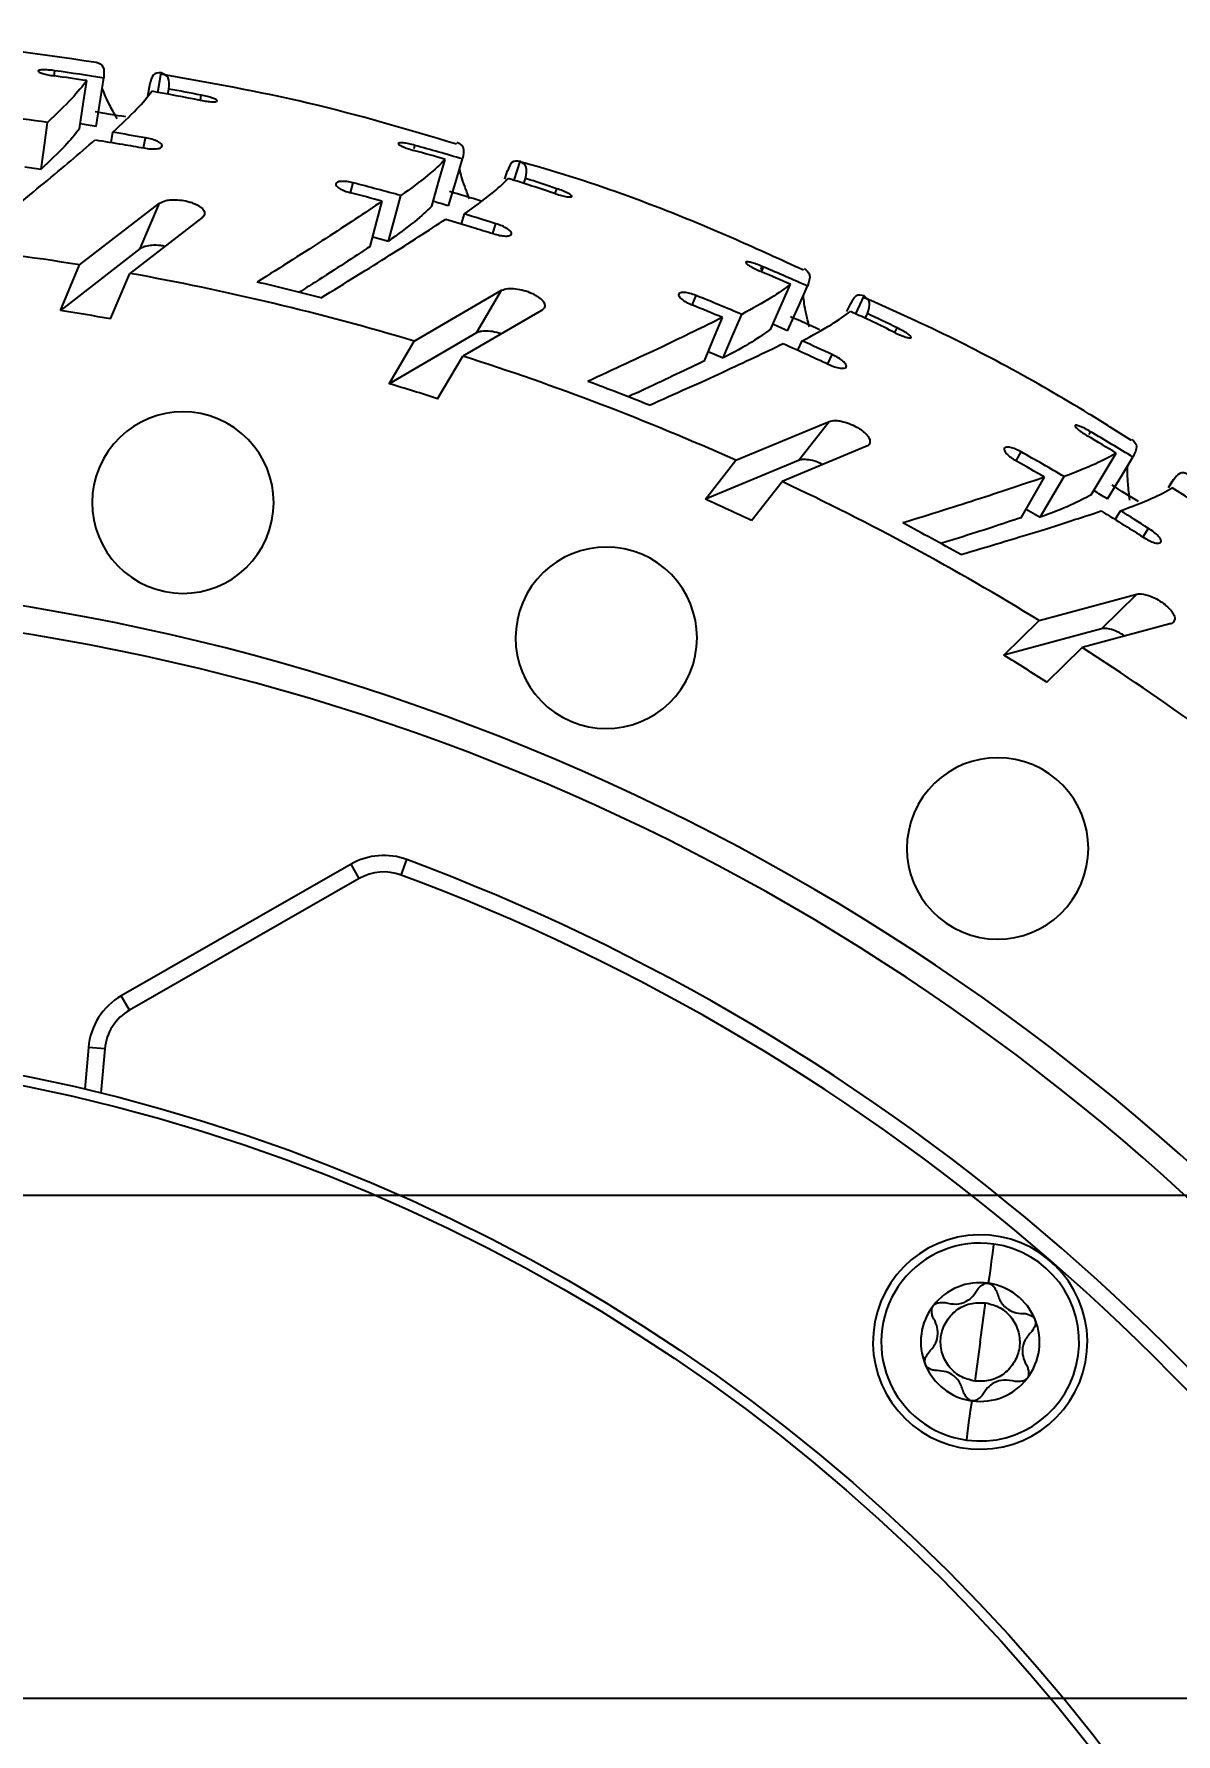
# Model space of a CAD drawing. Header units: millimetres. Extents: x 0 to 594, y 5 to 425.
# Drawn here: x 455.2 to 489.8, y 248.9 to 300.4 of the extents above; entities that cross this region are included whole.
import ezdxf

# ---------------------------------------------------------------- set-up
doc = ezdxf.new("R2010")
doc.units = ezdxf.units.MM
doc.header["$PDSIZE"] = -1
doc.layers.add('치수', color=4, linetype='Continuous')
doc.styles.add('누리로봇 문자스타일_20230829', font='GOTHIC.TTF')
doc.dimstyles.new('A2기본 치수스타일', dxfattribs={"dimtxt": 4, "dimasz": 4, "dimexe": 0.5, "dimexo": 0.3, "dimgap": 1, "dimtad": 1, "dimtoh": 1, "dimdec": 1, "dimzin": 12, "dimdsep": 46, "dimtxsty": '누리로봇 문자스타일_20230829', "dimcen": 0.09, "dimclrd": 3, "dimclre": 3, "dimclrt": 3, "dimadec": 0, "dimazin": 3, "dimtm": 1e-09, "dimtfac": 1, "dimtdec": 1, "dimtofl": 0, "dimtmove": 0, "dimatfit": 3, "dimfxl": 1, "dimfrac": 2, "dimarcsym": 0})

# ---------------------------------------------------------------- blocks, each defined once
blk = doc.blocks.new('*D88')
at = {"layer": 'Defpoints', "color": 0}
for p in [(454, 265.222), (534.644, 214.922), (545.633, 214.922)]:
    blk.add_point(p, dxfattribs=at)
at = {"layer": '치수', "color": 3, "lineweight": -2}
for p, q in [((454.3, 265.222), (546.133, 265.222)), ((545.633, 261.722), (545.633, 218.422)), ((534.944, 214.922), (546.133, 214.922))]:
    blk.add_line(p, q, dxfattribs=at)
at = {"layer": '치수', "color": 3}
for points in [[(545.049, 261.722), (546.216, 261.722), (545.633, 265.222)], [(545.049, 218.422), (546.216, 218.422), (545.633, 214.922)]]:
    blk.add_solid(points, dxfattribs=at)
at = {"layer": '치수', "color": 3, "insert": (542.007, 240.072), "char_height": 5, "attachment_point": 5, "rotation": 90, "style": '누리로봇 문자스타일_20230829'}
blk.add_mtext('50.3', dxfattribs=at)
blk = doc.blocks.new('*D89')
at = {"layer": 'Defpoints', "color": 0}
for p in [(446.919, 249.974), (534.644, 214.922), (537.633, 214.922)]:
    blk.add_point(p, dxfattribs=at)
at = {"layer": '치수', "color": 3, "lineweight": -2}
for p, q in [((447.219, 249.974), (538.133, 249.974)), ((537.633, 246.474), (537.633, 218.422)), ((534.944, 214.922), (538.133, 214.922))]:
    blk.add_line(p, q, dxfattribs=at)
at = {"layer": '치수', "color": 3}
for points in [[(537.049, 246.474), (538.216, 246.474), (537.633, 249.974)], [(537.049, 218.422), (538.216, 218.422), (537.633, 214.922)]]:
    blk.add_solid(points, dxfattribs=at)
at = {"layer": '치수', "color": 3, "insert": (534.007, 232.448), "char_height": 5, "attachment_point": 5, "rotation": 90, "style": '누리로봇 문자스타일_20230829'}
blk.add_mtext('35.1', dxfattribs=at)

msp = doc.modelspace()

# ---------------------------------------------------------------- linework, layer by layer
at = {"color": 8, "linetype": 'Continuous', "lineweight": 25}
for p, q in [((455.786, 299.152), (455.808, 299.309)), ((458.924, 298.652), (459.029, 299.243)), ((460.217, 298.416), (460.246, 298.568)), ((466.695, 296.95), (466.721, 297.045)), ((469.725, 295.987), (469.907, 296.56)), ((464.772, 295.607), (464.85, 295.909)), ((470.976, 295.585), (471.025, 295.731)), ((477.204, 293.278), (477.246, 293.377)), ((477.241, 293.234), (477.293, 293.357)), ((475.126, 292.205), (475.242, 292.494)), ((480.086, 291.936), (480.341, 292.48)), ((481.274, 291.374), (481.341, 291.513)), ((487.155, 288.286), (487.202, 288.366)), ((484.947, 287.481), (485.1, 287.753))]:
    msp.add_line(p, q, dxfattribs=at)
at = {"color": 7, "linetype": 'Continuous', "lineweight": 25}
for p, q in [((458.682, 298.919), (458.614, 298.525)), ((459.234, 298.594), (459.263, 298.752)), ((457.514, 297.134), (457.565, 297.442)), ((458.498, 296.973), (458.551, 297.274)), ((454.9, 296.39), (455.39, 296.326)), ((469.52, 296.284), (469.439, 296.024)), ((470.025, 295.89), (470.075, 296.043)), ((456.559, 293.424), (458.983, 295.296)), ((458.397, 293.915), (458.983, 295.296)), ((460.262, 294.845), (458.079, 293.166)), ((468.129, 294.666), (468.22, 294.965)), ((465.441, 294.271), (465.918, 294.143)), ((469.083, 294.379), (469.175, 294.67)), ((458.397, 293.915), (455.973, 292.043)), ((455.973, 292.043), (456.559, 293.424)), ((477.232, 293.212), (477.184, 293.232)), ((457.493, 291.785), (458.079, 293.166)), ((466.698, 291.113), (469.346, 292.653)), ((468.585, 291.36), (469.346, 292.653)), ((479.922, 292.256), (479.807, 292.01)), ((470.555, 292.039), (468.172, 290.659)), ((480.371, 291.8), (480.44, 291.946)), ((468.585, 291.36), (465.937, 289.821)), ((465.937, 289.821), (466.698, 291.113)), ((467.41, 289.366), (468.172, 290.659)), ((475.614, 290.793), (476.07, 290.605)), ((478.332, 290.835), (478.46, 291.119)), ((479.24, 290.425), (479.369, 290.702)), ((476.449, 287.499), (479.275, 288.679)), ((478.351, 287.497), (479.275, 288.679)), ((480.394, 287.913), (477.85, 286.856)), ((475.526, 286.317), (476.449, 287.499)), ((478.351, 287.497), (475.526, 286.317)), ((476.927, 285.674), (477.85, 286.856)), ((489.709, 286.906), (489.563, 286.677)), ((489.564, 286.677), (489.676, 286.854)), ((485.247, 286.018), (485.675, 285.771)), ((487.947, 285.704), (488.111, 285.969)), ((488.793, 285.179), (488.958, 285.437)), ((485.645, 282.642), (488.6, 283.444)), ((487.53, 282.393), (488.6, 283.444)), ((484.575, 281.591), (485.645, 282.642)), ((487.53, 282.393), (484.575, 281.591)), ((489.61, 282.538), (486.95, 281.822)), ((485.88, 280.771), (486.95, 281.822)), ((464.785, 275.256), (457.821, 271.265)), ((465.034, 274.822), (464.785, 275.256)), ((466.303, 274.927), (466.477, 275.396)), ((465.034, 274.822), (458.07, 270.831)), ((458.07, 270.831), (457.821, 271.265)), ((456.823, 269.704), (456.712, 268.433)), ((457.321, 269.661), (456.823, 269.704)), ((457.321, 269.661), (457.204, 268.314)), ((483.856, 260.771), (484.02, 261.961)), ((483.856, 260.771), (483.692, 259.586))]:
    msp.add_line(p, q, dxfattribs=at)
at = {"color": 7, "linetype": 'Continuous', "lineweight": 25, "flags": 128}
for points in [[(456.553, 297.546), (456.678, 298.365), (456.775, 299.008)], [(457.06, 297.622), (457.19, 298.443), (457.291, 299.088)], [(455.39, 296.326), (455.501, 297.12), (455.588, 297.743)], [(467.23, 295.201), (467.461, 295.996), (467.641, 296.621)], [(467.743, 295.21), (467.978, 296.007), (468.164, 296.633)], [(465.363, 293.982), (465.57, 294.75), (465.733, 295.353)], [(465.918, 294.143), (466.131, 294.915), (466.299, 295.522)], [(477.246, 293.377), (477.252, 293.375), (477.258, 293.372), (477.264, 293.37), (477.27, 293.367), (477.276, 293.365), (477.282, 293.362), (477.288, 293.36), (477.293, 293.357)], [(477.51, 291.482), (477.842, 292.24), (478.103, 292.836)], [(478.019, 291.424), (478.357, 292.183), (478.622, 292.78)], [(475.499, 290.517), (475.805, 291.252), (476.046, 291.828)], [(476.07, 290.605), (476.383, 291.342), (476.628, 291.922)], [(487.216, 286.453), (487.645, 287.161), (487.981, 287.718)], [(487.714, 286.329), (488.147, 287.038), (488.488, 287.594)], [(485.097, 285.759), (485.496, 286.447), (485.81, 286.988)], [(485.675, 285.771), (486.081, 286.462), (486.4, 287.004)], [(484.267, 263.743), (484.264, 263.72), (484.254, 263.652), (484.239, 263.542), (484.219, 263.395), (484.194, 263.214), (484.165, 263.009), (484.134, 262.786), (484.102, 262.554)], [(483.444, 257.799), (483.448, 257.822), (483.457, 257.89), (483.472, 258), (483.493, 258.148), (483.517, 258.328), (483.546, 258.533), (483.577, 258.756), (483.609, 258.988)]]:
    msp.add_lwpolyline(points, dxfattribs=at)
at = {"color": 7, "linetype": 'Continuous', "lineweight": 25}
for radius in [55, 54.7]:
    msp.add_circle((444, 214.922), radius, dxfattribs=at)
for centre, radius, start, end in [((444, 214.922), 85.05, 81.36091, 82.0346), ((444, 214.922), 85.208, 81.02588, 82.03454), ((444, 214.922), 85.05, 79.003, 80.01354), ((444, 214.922), 85.208, 79.00855, 79.681), ((444, 214.922), 83.627, 82.03519, 83.06289), ((444, 214.922), 84.15, 80.45041, 81.09137), ((444, 214.922), 83.724, 81.02588, 81.36092), ((444, 214.922), 83.627, 79.97978, 80.66492), ((444, 214.922), 85.05, 73.86091, 74.5346), ((444, 214.922), 85.208, 73.52588, 74.53454), ((444, 214.922), 83.627, 74.53519, 75.56289), ((444, 214.922), 85.05, 71.503, 72.51354), ((444, 214.922), 85.208, 71.50855, 72.181), ((444, 214.922), 83.315, 74.87917, 75.56687), ((444, 214.922), 83.724, 73.52588, 73.86092), ((444, 214.922), 84.15, 72.91202, 73.59266), ((444, 214.922), 83.627, 72.47978, 73.16492), ((444, 214.922), 79.5, 80.91045, 87.29934), ((444, 214.922), 85.05, 66.36091, 67), ((444, 214.922), 85.208, 66.02588, 67), ((444, 214.922), 79.5, 73.41045, 79.79934), ((444, 214.922), 80.015, 75.61088, 77.04301), ((444, 214.922), 83.315, 67.37917, 68.06687), ((444, 214.922), 83.627, 67.03519, 68.06289), ((443.414, 213.542), 79.5, 79.79934, 80.91045), ((444, 214.922), 84.15, 65.42976, 66.09083), ((444, 214.922), 85.05, 64.003, 65.01354), ((444, 214.922), 85.208, 64.00855, 64.681), ((444, 214.922), 83.724, 66.02588, 66.36092), ((444, 214.922), 79.5, 65.91045, 72.29934), ((444, 214.922), 83.627, 64.97978, 65.66492), ((443.239, 213.63), 79.5, 72.29934, 73.41045), ((444, 214.922), 80.015, 68.11088, 69.54301), ((459.69, 286.216), 2.75, 67, 247), ((459.69, 286.216), 2.75, 247, 67), ((444, 214.922), 85.05, 58.86091, 59.5346), ((444, 214.922), 85.208, 58.52588, 59.53454), ((444, 214.922), 83.627, 59.53519, 60.56289), ((444, 214.922), 83.315, 59.87917, 60.56687), ((444, 214.922), 79.5, 58.41045, 64.79934), ((444, 214.922), 83.724, 58.52588, 58.86092), ((444, 214.922), 84.15, 57.95205, 58.59077), ((444, 214.922), 85.05, 56.503, 57.51354), ((443.077, 213.74), 79.5, 64.79934, 65.91045), ((444, 214.922), 80.015, 60.61088, 62.04301), ((444, 214.922), 83.627, 57.47978, 58.16492), ((472.523, 282.119), 2.75, 67, 247), ((472.523, 282.119), 2.75, 247, 67), ((444, 214.922), 69, 67, 247), ((444, 214.922), 68.2, 355, 175), ((442.93, 213.871), 79.5, 57.29934, 58.41045), ((444, 214.922), 79.5, 50.91045, 57.29934), ((444, 214.922), 69, 247, 67), ((484.385, 275.734), 2.75, 337, 157), ((484.385, 275.734), 2.75, 157, 337), ((465.78, 273.521), 2, 69.6109, 119.8165), ((444, 214.922), 64.515, 28.38911, 69.61089), ((465.78, 273.521), 1.5, 69.6109, 119.8165), ((444, 214.922), 64.015, 28.38911, 69.61089), ((458.816, 269.53), 2, 119.8165, 175), ((458.816, 269.53), 1.5, 119.8165, 175), ((483.856, 260.771), 3.25, 355, 175), ((483.856, 260.771), 3, 82.1213, 262.1213), ((483.856, 260.771), 3, 262.1213, 82.1213), ((483.856, 260.771), 1.8, 82.3783, 142.0263), ((483.856, 260.771), 1.8, 82.1213, 82.3783), ((483.856, 260.771), 1.8, 82.0263, 82.1213), ((483.856, 260.771), 1.8, 22.3783, 82.0263), ((483.856, 260.771), 1.8, 142.3783, 202.0263), ((483.856, 260.771), 1.8, 142.0263, 142.3783), ((483.856, 260.771), 1.8, 322.3783, 22.0263), ((483.856, 260.771), 1.8, 22.0263, 22.3783), ((483.856, 260.771), 3.25, 175, 355), ((483.856, 260.771), 1.8, 202.0263, 202.3783), ((483.856, 260.771), 1.8, 202.3783, 262.0263), ((483.856, 260.771), 1.8, 262.3783, 322.0264), ((483.856, 260.771), 1.8, 322.0264, 322.3783), ((483.856, 260.771), 1.8, 262.0263, 262.1213), ((483.856, 260.771), 1.8, 262.1213, 262.3783)]:
    msp.add_arc(centre, radius, start, end, dxfattribs=at)
for points, knots in [([(457.055, 299.557), (455.09, 299.844), (452.049, 300.288), (448.978, 300.386), (447.892, 300.421)], [0, 0, 0, 0, 0.646019, 1, 1, 1, 1]), ([(457.057, 299.571), (457.142, 299.539), (457.312, 299.475), (457.298, 299.217), (457.291, 299.088)], [0, 0, 0, 0, 0.499999, 1, 1, 1, 1]), ([(455.808, 299.309), (455.743, 299.316), (455.613, 299.332), (455.446, 299.338), (455.332, 299.328), (455.289, 299.303), (455.323, 299.267), (455.43, 299.225), (455.592, 299.183), (455.721, 299.162), (455.786, 299.152)], [0, 0, 0, 0, 0.125185, 0.249966, 0.374967, 0.499987, 0.625004, 0.749998, 0.875036, 1, 1, 1, 1]), ([(456.775, 299.008), (456.641, 298.836), (456.372, 298.493), (455.849, 297.993), (455.588, 297.743)], [0, 0, 0, 0, 0.499993, 1, 1, 1, 1]), ([(459.029, 299.243), (458.939, 299.242), (458.77, 299.239), (458.715, 299.009), (458.689, 298.903)], [0, 0, 0, 0, 0.5388115, 1, 1, 1, 1]), ([(467.977, 297.082), (466.483, 297.527), (463.538, 298.405), (460.512, 298.939), (459.021, 299.202)], [0, 0, 0, 0, 0.507304, 1, 1, 1, 1]), ([(459.263, 298.752), (459.27, 298.882), (459.284, 299.141), (459.114, 299.209), (459.029, 299.243)], [0, 0, 0, 0, 0.500001, 1, 1, 1, 1]), ([(457.699, 297.85), (457.615, 297.998), (457.397, 298.383), (457.302, 298.63), (457.243, 298.781)], [0, 0, 0, 0, 0.385324, 1, 1, 1, 1]), ([(457.565, 297.442), (457.826, 297.687), (458.347, 298.177), (458.615, 298.515), (458.749, 298.684)], [0, 0, 0, 0, 0.500007, 1, 1, 1, 1]), ([(460.224, 298.411), (460.289, 298.4), (460.417, 298.377), (460.584, 298.364), (460.697, 298.369), (460.739, 298.393), (460.704, 298.431), (460.598, 298.478), (460.438, 298.527), (460.31, 298.554), (460.246, 298.568)], [0, 0, 0, 0, 0.125226, 0.249939, 0.374938, 0.499916, 0.624853, 0.749964, 0.875071, 1, 1, 1, 1]), ([(456.553, 297.546), (456.422, 297.381), (456.158, 297.049), (455.646, 296.568), (455.39, 296.326)], [0, 0, 0, 0, 0.49946, 1, 1, 1, 1]), ([(453.598, 294.359), (454.255, 294.894), (455.569, 295.962), (456.542, 296.796), (457.028, 297.213)], [0, 0, 0, 0, 0.500018, 1, 1, 1, 1]), ([(457.028, 297.213), (457.304, 297.169), (457.798, 297.09), (458.291, 297.004), (458.507, 296.966)], [0, 0, 0, 0, 0.5599985, 1, 1, 1, 1]), ([(458.507, 296.966), (458.576, 296.955), (458.712, 296.933), (458.897, 296.936), (459.024, 296.969), (459.075, 297.025), (459.04, 297.096), (458.927, 297.169), (458.755, 297.235), (458.619, 297.261), (458.551, 297.274)], [0, 0, 0, 0, 0.125229, 0.249934, 0.374938, 0.499878, 0.624771, 0.749944, 0.874981, 1, 1, 1, 1]), ([(466.721, 297.045), (466.658, 297.062), (466.531, 297.094), (466.366, 297.122), (466.252, 297.127), (466.206, 297.108), (466.235, 297.067), (466.336, 297.012), (466.491, 296.949), (466.616, 296.912), (466.679, 296.893)], [0, 0, 0, 0, 0.125186, 0.249968, 0.374967, 0.499988, 0.625005, 0.749999, 0.875036, 1, 1, 1, 1]), ([(467.994, 297.143), (468.074, 297.1), (468.234, 297.014), (468.187, 296.76), (468.164, 296.633)], [0, 0, 0, 0, 0.499999, 1, 1, 1, 1]), ([(467.641, 296.621), (467.486, 296.468), (467.174, 296.163), (466.591, 295.735), (466.299, 295.522)], [0, 0, 0, 0, 0.499993, 1, 1, 1, 1]), ([(468.377, 295.428), (468.324, 295.559), (468.17, 295.941), (468.113, 296.179), (468.076, 296.335)], [0, 0, 0, 0, 0.34297, 1, 1, 1, 1]), ([(469.907, 296.56), (469.817, 296.571), (469.649, 296.59), (469.565, 296.369), (469.525, 296.267)], [0, 0, 0, 0, 0.538811, 1, 1, 1, 1]), ([(478.499, 293.261), (477.817, 293.574), (475.131, 294.807), (472.248, 295.902), (470.013, 296.517), (469.903, 296.548)], [0, 0, 0, 0, 0.244658, 0.962991, 1, 1, 1, 1]), ([(470.075, 296.043), (470.098, 296.171), (470.146, 296.426), (469.987, 296.515), (469.907, 296.56)], [0, 0, 0, 0, 0.500001, 1, 1, 1, 1]), ([(464.85, 295.909), (464.786, 295.923), (464.658, 295.951), (464.488, 295.958), (464.366, 295.937), (464.312, 295.888), (464.332, 295.819), (464.426, 295.741), (464.578, 295.664), (464.704, 295.627), (464.766, 295.608)], [0, 0, 0, 0, 0.125163, 0.249985, 0.37498, 0.500034, 0.625109, 0.750022, 0.875011, 1, 1, 1, 1]), ([(468.22, 294.965), (468.51, 295.174), (469.091, 295.592), (469.401, 295.892), (469.556, 296.042)], [0, 0, 0, 0, 0.500007, 1, 1, 1, 1]), ([(458.983, 295.296), (459.041, 295.324), (459.133, 295.37), (459.352, 295.401), (459.581, 295.396), (459.802, 295.358), (459.962, 295.31), (460.076, 295.265), (460.174, 295.213), (460.274, 295.141), (460.356, 295.04), (460.344, 294.969), (460.338, 294.931)], [0, 0, 0, 0, 0.155042, 0.249329, 0.381928, 0.498572, 0.561183, 0.623565, 0.686224, 0.749654, 0.865577, 1, 1, 1, 1]), ([(465.733, 295.353), (465.193, 294.993), (464.114, 294.273), (462.665, 293.358), (461.941, 292.9)], [0, 0, 0, 0, 0.499982, 1, 1, 1, 1]), ([(470.983, 295.579), (471.045, 295.559), (471.17, 295.52), (471.334, 295.485), (471.446, 295.476), (471.491, 295.494), (471.461, 295.537), (471.362, 295.596), (471.21, 295.666), (471.087, 295.71), (471.025, 295.731)], [0, 0, 0, 0, 0.125227, 0.24994, 0.374938, 0.499915, 0.624853, 0.749964, 0.87507, 1, 1, 1, 1]), ([(460.338, 294.931), (460.328, 294.914), (460.311, 294.883), (460.277, 294.857), (460.262, 294.845)], [0, 0, 0, 0, 0.558576, 1, 1, 1, 1]), ([(463.884, 292.427), (464.606, 292.871), (466.048, 293.759), (467.121, 294.459), (467.658, 294.808)], [0, 0, 0, 0, 0.500017, 1, 1, 1, 1]), ([(467.23, 295.201), (467.078, 295.054), (466.773, 294.76), (466.203, 294.349), (465.918, 294.143)], [0, 0, 0, 0, 0.49946, 1, 1, 1, 1]), ([(467.658, 294.808), (467.926, 294.728), (468.405, 294.586), (468.882, 294.436), (469.092, 294.371)], [0, 0, 0, 0, 0.559997, 1, 1, 1, 1]), ([(469.092, 294.371), (469.159, 294.351), (469.291, 294.311), (469.474, 294.29), (469.605, 294.306), (469.663, 294.355), (469.637, 294.43), (469.535, 294.517), (469.372, 294.605), (469.241, 294.648), (469.175, 294.67)], [0, 0, 0, 0, 0.1252319, 0.2499336, 0.3749384, 0.499879, 0.6247719, 0.7499452, 0.8749829, 1, 1, 1, 1]), ([(459.143, 293.984), (459.099, 293.993), (458.962, 294.02), (458.747, 294.019), (458.602, 293.997), (458.539, 293.979), (458.522, 293.974), (458.467, 293.956), (458.428, 293.933), (458.397, 293.915)], [0, 0, 0, 0, 0.141681, 0.439179, 0.718393, 0.726359, 0.742125, 0.797031, 1, 1, 1, 1]), ([(465.363, 293.982), (464.852, 293.644), (464.221, 293.227), (463.37, 292.693), (463.208, 292.592)], [0, 0, 0, 0, 0.810117, 1, 1, 1, 1]), ([(477.246, 293.377), (477.185, 293.402), (477.064, 293.45), (476.904, 293.499), (476.792, 293.519), (476.744, 293.506), (476.767, 293.462), (476.859, 293.394), (477.005, 293.312), (477.125, 293.258), (477.184, 293.232)], [0, 0, 0, 0, 0.125186, 0.249967, 0.374967, 0.499987, 0.625004, 0.749999, 0.875036, 1, 1, 1, 1]), ([(478.52, 293.308), (478.594, 293.255), (478.742, 293.149), (478.662, 292.903), (478.622, 292.78)], [0, 0, 0, 0, 0.4999992, 1, 1, 1, 1]), ([(469.346, 292.653), (469.407, 292.673), (469.504, 292.706), (469.726, 292.709), (469.951, 292.674), (470.166, 292.607), (470.318, 292.539), (470.425, 292.479), (470.516, 292.415), (470.606, 292.33), (470.673, 292.22), (470.652, 292.151), (470.641, 292.114)], [0, 0, 0, 0, 0.155041, 0.249328, 0.381927, 0.498572, 0.561182, 0.623565, 0.686224, 0.749654, 0.865577, 1, 1, 1, 1]), ([(478.103, 292.836), (477.929, 292.705), (477.58, 292.443), (476.946, 292.095), (476.628, 291.922)], [0, 0, 0, 0, 0.499993, 1, 1, 1, 1]), ([(475.242, 292.494), (475.181, 292.517), (475.057, 292.561), (474.89, 292.591), (474.767, 292.585), (474.706, 292.544), (474.718, 292.473), (474.8, 292.384), (474.941, 292.287), (475.061, 292.234), (475.12, 292.208)], [0, 0, 0, 0, 0.125162, 0.249986, 0.37498, 0.500035, 0.62511, 0.750023, 0.875011, 1, 1, 1, 1]), ([(478.68, 291.541), (478.643, 291.684), (478.539, 292.088), (478.513, 292.336), (478.496, 292.496)], [0, 0, 0, 0, 0.352258, 1, 1, 1, 1]), ([(480.341, 292.48), (480.253, 292.503), (480.09, 292.544), (479.977, 292.336), (479.925, 292.24)], [0, 0, 0, 0, 0.538812, 1, 1, 1, 1]), ([(488.439, 288.103), (488.014, 288.371), (485.967, 289.666), (483.259, 291.131), (480.913, 292.174), (480.321, 292.437)], [0, 0, 0, 0, 0.163606, 0.789091, 1, 1, 1, 1]), ([(480.44, 291.946), (480.48, 292.069), (480.56, 292.316), (480.414, 292.425), (480.341, 292.48)], [0, 0, 0, 0, 0.500001, 1, 1, 1, 1]), ([(470.641, 292.114), (470.63, 292.098), (470.609, 292.07), (470.572, 292.048), (470.555, 292.039)], [0, 0, 0, 0, 0.558585, 1, 1, 1, 1]), ([(476.046, 291.828), (475.464, 291.542), (474.299, 290.969), (472.743, 290.25), (471.965, 289.891)], [0, 0, 0, 0, 0.4999821, 1, 1, 1, 1]), ([(478.46, 291.119), (478.776, 291.288), (479.406, 291.627), (479.752, 291.884), (479.926, 292.013)], [0, 0, 0, 0, 0.500007, 1, 1, 1, 1]), ([(469.333, 291.331), (469.29, 291.345), (469.158, 291.39), (468.945, 291.418), (468.799, 291.415), (468.733, 291.405), (468.716, 291.402), (468.659, 291.391), (468.618, 291.374), (468.585, 291.36)], [0, 0, 0, 0, 0.141678, 0.439179, 0.718391, 0.72636, 0.742124, 0.797029, 1, 1, 1, 1]), ([(477.51, 291.482), (477.34, 291.356), (476.999, 291.104), (476.38, 290.771), (476.07, 290.605)], [0, 0, 0, 0, 0.49946, 1, 1, 1, 1]), ([(481.28, 291.367), (481.339, 291.339), (481.458, 291.284), (481.615, 291.228), (481.726, 291.205), (481.772, 291.217), (481.748, 291.263), (481.658, 291.335), (481.516, 291.424), (481.4, 291.483), (481.341, 291.513)], [0, 0, 0, 0, 0.125229, 0.249941, 0.374939, 0.499916, 0.624854, 0.749965, 0.875071, 1, 1, 1, 1]), ([(473.83, 289.169), (474.604, 289.515), (476.15, 290.206), (477.305, 290.76), (477.882, 291.037)], [0, 0, 0, 0, 0.500017, 1, 1, 1, 1]), ([(477.882, 291.037), (478.138, 290.923), (478.594, 290.719), (479.048, 290.508), (479.248, 290.416)], [0, 0, 0, 0, 0.559998, 1, 1, 1, 1]), ([(479.248, 290.416), (479.311, 290.387), (479.437, 290.33), (479.616, 290.286), (479.748, 290.284), (479.811, 290.326), (479.796, 290.404), (479.706, 290.503), (479.556, 290.612), (479.431, 290.672), (479.369, 290.702)], [0, 0, 0, 0, 0.125231, 0.249933, 0.374938, 0.49988, 0.624772, 0.749945, 0.874983, 1, 1, 1, 1]), ([(475.499, 290.517), (474.949, 290.249), (474.269, 289.918), (473.355, 289.499), (473.182, 289.42)], [0, 0, 0, 0, 0.810117, 1, 1, 1, 1]), ([(479.275, 288.679), (479.338, 288.692), (479.439, 288.712), (479.659, 288.685), (479.878, 288.621), (480.082, 288.527), (480.224, 288.44), (480.322, 288.366), (480.404, 288.291), (480.482, 288.195), (480.534, 288.077), (480.505, 288.012), (480.489, 287.977)], [0, 0, 0, 0, 0.155042, 0.249329, 0.381927, 0.498572, 0.561182, 0.623565, 0.686224, 0.749653, 0.865577, 1, 1, 1, 1]), ([(487.202, 288.366), (487.145, 288.399), (487.031, 288.463), (486.879, 288.532), (486.77, 288.566), (486.721, 288.56), (486.738, 288.513), (486.821, 288.434), (486.955, 288.333), (487.066, 288.264), (487.122, 288.23)], [0, 0, 0, 0, 0.125186, 0.249969, 0.374967, 0.499988, 0.625005, 0.749999, 0.875036, 1, 1, 1, 1]), ([(488.456, 288.131), (488.523, 288.069), (488.655, 287.945), (488.544, 287.711), (488.488, 287.594)], [0, 0, 0, 0, 0.499999, 1, 1, 1, 1]), ([(480.489, 287.977), (480.475, 287.962), (480.451, 287.937), (480.411, 287.92), (480.394, 287.913)], [0, 0, 0, 0, 0.558587, 1, 1, 1, 1]), ([(485.1, 287.753), (485.042, 287.783), (484.926, 287.843), (484.763, 287.894), (484.641, 287.905), (484.575, 287.872), (484.577, 287.8), (484.648, 287.701), (484.774, 287.587), (484.886, 287.519), (484.942, 287.484)], [0, 0, 0, 0, 0.1251628, 0.2499857, 0.3749807, 0.5000344, 0.6251082, 0.750022, 0.8750103, 1, 1, 1, 1]), ([(487.981, 287.718), (487.791, 287.611), (487.411, 287.397), (486.737, 287.135), (486.4, 287.004)], [0, 0, 0, 0, 0.499993, 1, 1, 1, 1]), ([(479.089, 287.371), (479.049, 287.39), (478.924, 287.452), (478.716, 287.507), (478.571, 287.523), (478.504, 287.522), (478.487, 287.521), (478.43, 287.518), (478.386, 287.506), (478.351, 287.497)], [0, 0, 0, 0, 0.1416799, 0.4391814, 0.7183914, 0.7263627, 0.7421241, 0.7970304, 1, 1, 1, 1]), ([(488.391, 286.292), (488.371, 286.462), (488.317, 286.903), (488.323, 287.168), (488.327, 287.33)], [0, 0, 0, 0, 0.386617, 1, 1, 1, 1]), ([(490.154, 287.073), (490.069, 287.107), (489.913, 287.169), (489.774, 286.977), (489.709, 286.889)], [0, 0, 0, 0, 0.538812, 1, 1, 1, 1]), ([(485.81, 286.988), (485.195, 286.78), (483.966, 286.363), (482.33, 285.854), (481.512, 285.599)], [0, 0, 0, 0, 0.499982, 1, 1, 1, 1]), ([(488.111, 285.969), (488.446, 286.096), (489.115, 286.349), (489.492, 286.559), (489.68, 286.664)], [0, 0, 0, 0, 0.500007, 1, 1, 1, 1]), ([(487.216, 286.453), (487.031, 286.35), (486.661, 286.145), (486.004, 285.896), (485.675, 285.771)], [0, 0, 0, 0, 0.49946, 1, 1, 1, 1]), ([(485.097, 285.759), (484.516, 285.565), (483.799, 285.325), (482.838, 285.03), (482.656, 284.974)], [0, 0, 0, 0, 0.810117, 1, 1, 1, 1]), ([(483.266, 284.64), (484.078, 284.882), (485.701, 285.366), (486.919, 285.764), (487.528, 285.963)], [0, 0, 0, 0, 0.500017, 1, 1, 1, 1]), ([(487.528, 285.963), (487.766, 285.817), (488.192, 285.555), (488.614, 285.287), (488.8, 285.169)], [0, 0, 0, 0, 0.559998, 1, 1, 1, 1]), ([(488.8, 285.169), (488.859, 285.133), (488.976, 285.06), (489.148, 284.992), (489.278, 284.974), (489.347, 285.007), (489.342, 285.086), (489.266, 285.196), (489.131, 285.323), (489.016, 285.399), (488.958, 285.437)], [0, 0, 0, 0, 0.125232, 0.249934, 0.374938, 0.499879, 0.624772, 0.749946, 0.874983, 1, 1, 1, 1]), ([(488.6, 283.444), (488.664, 283.448), (488.767, 283.455), (488.982, 283.4), (489.191, 283.308), (489.381, 283.188), (489.51, 283.082), (489.598, 282.997), (489.669, 282.911), (489.734, 282.806), (489.77, 282.682), (489.732, 282.621), (489.712, 282.589)], [0, 0, 0, 0, 0.155042, 0.249329, 0.381928, 0.498573, 0.561183, 0.623566, 0.686224, 0.749655, 0.865578, 1, 1, 1, 1]), ([(488.245, 282.171), (488.208, 282.196), (488.092, 282.273), (487.893, 282.355), (487.751, 282.39), (487.685, 282.397), (487.668, 282.399), (487.611, 282.403), (487.566, 282.397), (487.53, 282.393)], [0, 0, 0, 0, 0.14168, 0.439182, 0.718392, 0.726362, 0.742124, 0.797031, 1, 1, 1, 1]), ([(489.712, 282.589), (489.697, 282.576), (489.669, 282.554), (489.628, 282.543), (489.61, 282.538)], [0, 0, 0, 0, 0.558584, 1, 1, 1, 1]), ([(482.79, 261.968), (482.906, 261.943), (483.122, 261.897), (483.425, 261.981), (483.649, 262.159), (483.744, 262.31), (483.794, 262.391)], [0, 0, 0, 0, 0.294027, 0.552142, 0.761524, 1, 1, 1, 1]), ([(483.794, 262.391), (483.823, 262.42), (483.875, 262.474), (483.957, 262.528), (484.03, 262.556), (484.074, 262.555), (484.094, 262.555)], [0, 0, 0, 0, 0.349178, 0.635508, 0.826438, 1, 1, 1, 1]), ([(484.105, 262.554), (484.132, 262.545), (484.19, 262.528), (484.283, 262.438), (484.329, 262.351), (484.36, 262.292)], [0, 0, 0, 0, 0.21991, 0.475823, 1, 1, 1, 1]), ([(484.36, 262.292), (484.396, 262.18), (484.464, 261.969), (484.688, 261.749), (484.954, 261.644), (485.132, 261.638), (485.227, 261.634)], [0, 0, 0, 0, 0.294029, 0.552144, 0.761525, 1, 1, 1, 1]), ([(482.422, 261.527), (482.411, 261.567), (482.39, 261.64), (482.385, 261.738), (482.397, 261.815), (482.419, 261.852), (482.43, 261.87)], [0, 0, 0, 0, 0.349178, 0.635513, 0.826441, 1, 1, 1, 1]), ([(482.437, 261.879), (482.457, 261.898), (482.501, 261.939), (482.626, 261.975), (482.724, 261.971), (482.79, 261.968)], [0, 0, 0, 0, 0.2199089, 0.4758224, 1, 1, 1, 1]), ([(483.692, 259.586), (483.539, 259.625), (483.233, 259.704), (482.876, 260.033), (482.666, 260.461), (482.637, 260.941), (482.794, 261.395), (483.113, 261.751), (483.546, 261.972), (483.862, 261.964), (484.02, 261.961)], [0, 0, 0, 0, 0.12489, 0.249812, 0.374765, 0.499749, 0.624765, 0.749812, 0.87489, 1, 1, 1, 1]), ([(484.02, 261.961), (484.173, 261.921), (484.479, 261.842), (484.837, 261.513), (485.046, 261.083), (485.074, 260.604), (484.917, 260.15), (484.598, 259.794), (484.165, 259.575), (483.849, 259.582), (483.692, 259.586)], [0, 0, 0, 0, 0.12511, 0.250188, 0.375235, 0.50025, 0.625235, 0.750188, 0.87511, 1, 1, 1, 1]), ([(482.286, 260.447), (482.365, 260.535), (482.514, 260.699), (482.592, 261.003), (482.551, 261.286), (482.467, 261.443), (482.422, 261.527)], [0, 0, 0, 0, 0.294029, 0.552144, 0.761525, 1, 1, 1, 1]), ([(485.227, 261.634), (485.267, 261.624), (485.34, 261.606), (485.428, 261.562), (485.489, 261.512), (485.51, 261.474), (485.52, 261.456)], [0, 0, 0, 0, 0.349177, 0.635509, 0.826439, 1, 1, 1, 1]), ([(485.524, 261.446), (485.53, 261.419), (485.544, 261.36), (485.513, 261.234), (485.46, 261.151), (485.425, 261.095)], [0, 0, 0, 0, 0.2199097, 0.4758164, 1, 1, 1, 1]), ([(485.425, 261.095), (485.346, 261.008), (485.197, 260.843), (485.119, 260.539), (485.161, 260.256), (485.244, 260.099), (485.289, 260.015)], [0, 0, 0, 0, 0.2940268, 0.5521399, 0.7615237, 1, 1, 1, 1]), ([(482.187, 260.096), (482.181, 260.123), (482.167, 260.182), (482.198, 260.308), (482.251, 260.391), (482.286, 260.447)], [0, 0, 0, 0, 0.219911, 0.47582, 1, 1, 1, 1]), ([(482.484, 259.908), (482.444, 259.918), (482.371, 259.936), (482.283, 259.98), (482.223, 260.03), (482.201, 260.068), (482.191, 260.086)], [0, 0, 0, 0, 0.349177, 0.635508, 0.826437, 1, 1, 1, 1]), ([(483.352, 259.25), (483.315, 259.362), (483.247, 259.573), (483.023, 259.793), (482.757, 259.898), (482.579, 259.905), (482.484, 259.908)], [0, 0, 0, 0, 0.294027, 0.552143, 0.761524, 1, 1, 1, 1]), ([(485.289, 260.015), (485.3, 259.975), (485.321, 259.903), (485.327, 259.804), (485.314, 259.727), (485.292, 259.69), (485.281, 259.672)], [0, 0, 0, 0, 0.3491783, 0.6355136, 0.8264404, 1, 1, 1, 1]), ([(483.606, 258.988), (483.579, 258.997), (483.521, 259.015), (483.428, 259.104), (483.382, 259.191), (483.352, 259.25)], [0, 0, 0, 0, 0.2199075, 0.4758198, 1, 1, 1, 1]), ([(484.921, 259.574), (484.806, 259.599), (484.589, 259.645), (484.286, 259.561), (484.062, 259.384), (483.968, 259.232), (483.917, 259.152)], [0, 0, 0, 0, 0.294027, 0.552142, 0.761524, 1, 1, 1, 1]), ([(485.275, 259.664), (485.254, 259.644), (485.21, 259.603), (485.085, 259.568), (484.987, 259.571), (484.921, 259.574)], [0, 0, 0, 0, 0.219909, 0.475823, 1, 1, 1, 1]), ([(483.917, 259.152), (483.888, 259.122), (483.836, 259.068), (483.754, 259.014), (483.681, 258.986), (483.637, 258.987), (483.617, 258.987)], [0, 0, 0, 0, 0.349178, 0.635508, 0.826438, 1, 1, 1, 1])]:
    msp.add_open_spline(points, degree=3, knots=knots, dxfattribs=at)

# ---------------------------------------------------------------- dimensions: what is measured, and where the dimension line sits
at = {"layer": '치수'}
for base, p1, picture, middle in [((545.633, 214.922), (454, 265.222), '*D88', (545.633, 240.072)), ((537.633, 214.922), (446.919, 249.974), '*D89', (537.633, 232.448))]:
    dim = msp.add_linear_dim(base=base, p1=p1, p2=(534.644, 214.922), angle=90, dimstyle='A2기본 치수스타일', override={"dimtxt": 5, "dimasz": 3.5}, dxfattribs=at)
    dim.commit()
    dim.dimension.update_dxf_attribs({"geometry": picture, "text_midpoint": middle, "dimtype": 160})

doc.saveas('drawing.dxf')
